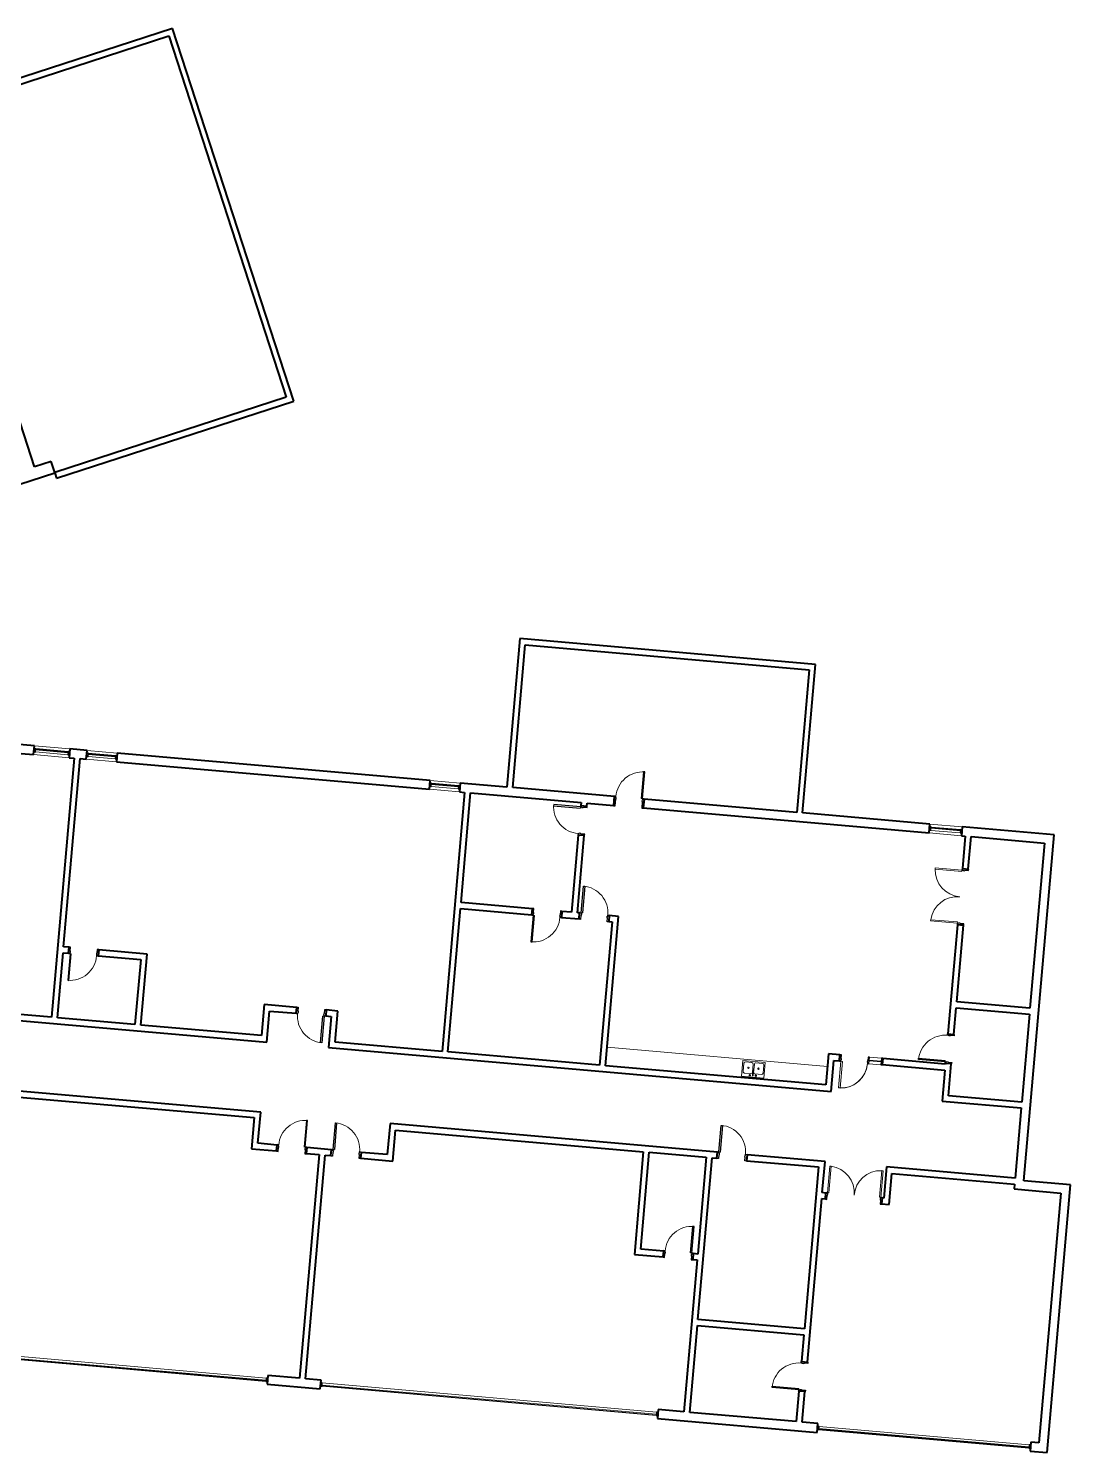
# Model space of a CAD drawing. Header units: inches. Extents: x -2539 to 788, y -163 to 1975.
# Drawn here: x -616 to 788, y -20 to 1899 of the extents above; entities that cross this region are included whole.
import ezdxf

# ---------------------------------------------------------------- set-up
doc = ezdxf.new("R2010")
doc.units = ezdxf.units.IN
doc.header["$MEASUREMENT"] = 0
for name, color, linetype, lineweight in [('A-DOOR', 31, 'Continuous', 15), ('A-DOOR-FRAM', 31, 'Continuous', 25), ('A-GLAZ-CURT', 52, 'Continuous', 9), ('A-GLAZ-CWMG', 51, 'Continuous', 9), ('A-WALL', 113, 'Continuous', 15), ('P-SANR-FIXT', 6, 'Continuous', 9), ('Q-CASE', 31, 'Continuous', 9)]:
    doc.layers.add(name, color=color, linetype=linetype, lineweight=lineweight)

# ---------------------------------------------------------------- blocks, each defined once
blk = doc.blocks.new('System Panel - zGlazed-5170838-LEVEL 1 Map Export')
at = {"layer": 'A-GLAZ-CURT', "lineweight": 15}
for p, q in [((22, 1.5), (-22, 1.5)), ((-22, 1.5), (-22, 0.5)), ((-22, 0.5), (22, 0.5)), ((22, 0.5), (22, 1.5))]:
    blk.add_line(p, q, dxfattribs=at)
blk = doc.blocks.new('Rectangular Mullion - 4 1_2_ x 2_ Rectangular_CE_-5142611-LEVEL 1 Map Export')
at = {"layer": 'A-GLAZ-CWMG'}
for p, q in [((-563.2, 920.3), (-607, 924.1)), ((-562.8, 924.7), (-606.6, 928.6))]:
    blk.add_line(p, q, dxfattribs=at)
blk = doc.blocks.new('Rectangular Mullion - 4 1_2_ x 2_ Rectangular_CE_-5170836-LEVEL 1 Map Export')
at = {"layer": 'A-GLAZ-CWMG', "lineweight": 25}
for p, q in [((-2, 2.25), (0, 2.25)), ((-2, -2.25), (-2, 2.25)), ((0, 2.25), (0, -2.25)), ((0, -2.25), (-2, -2.25))]:
    blk.add_line(p, q, dxfattribs=at)
blk = doc.blocks.new('Rectangular Mullion - 4 1_2_ x 2_ Rectangular_CE_-5170837-LEVEL 1 Map Export')
at = {"layer": 'A-GLAZ-CWMG', "lineweight": 25}
for p, q in [((0, 2.25), (-2, 2.25)), ((-2, 2.25), (-2, -2.25)), ((0, -2.25), (0, 2.25)), ((-2, -2.25), (0, -2.25))]:
    blk.add_line(p, q, dxfattribs=at)
blk = doc.blocks.new('System Panel - zGlazed-5170839-LEVEL 1 Map Export')
at = {"layer": 'A-GLAZ-CURT', "lineweight": 15}
for p, q in [((18.375, 1.5), (-18.375, 1.5)), ((-18.375, 1.5), (-18.375, 0.5)), ((-18.375, 0.5), (18.375, 0.5)), ((18.375, 0.5), (18.375, 1.5))]:
    blk.add_line(p, q, dxfattribs=at)
blk = doc.blocks.new('Rectangular Mullion - 4 1_2_ x 2_ Rectangular_CE_-5158961-LEVEL 1 Map Export')
at = {"layer": 'A-GLAZ-CWMG'}
for p, q in [((-499, 919.2), (-535.7, 922.4)), ((-499.4, 914.7), (-536, 917.9))]:
    blk.add_line(p, q, dxfattribs=at)
blk = doc.blocks.new('System Panel - zGlazed-5170840-LEVEL 1 Map Export')
at = {"layer": 'A-GLAZ-CURT', "lineweight": 15}
for p, q in [((19.875, 1.5), (-19.875, 1.5)), ((-19.875, 1.5), (-19.875, 0.5)), ((-19.875, 0.5), (19.875, 0.5)), ((19.875, 0.5), (19.875, 1.5))]:
    blk.add_line(p, q, dxfattribs=at)
blk = doc.blocks.new('Rectangular Mullion - 4 1_2_ x 2_ Rectangular_CE_-5158963-LEVEL 1 Map Export')
at = {"layer": 'A-GLAZ-CWMG'}
for p, q in [((639.2, 815.1), (599.6, 818.5)), ((639.6, 819.6), (600, 823))]:
    blk.add_line(p, q, dxfattribs=at)
blk = doc.blocks.new('Door-Double_CE_ - WD Door-2_ HM Frame-5189570-LEVEL 1 Map Export')
at = {"layer": 'A-DOOR'}
for p, q in [((-34.25, 40.5), (-36, 40.5)), ((-36, 40.5), (-36, 4.5)), ((-34.25, 4.5), (-34.25, 40.5)), ((36, 40.5), (34.25, 40.5)), ((34.25, 40.5), (34.25, 4.5)), ((36, 4.5), (36, 40.5)), ((-36, 4.5), (-34.25, 4.5)), ((34.25, 4.5), (36, 4.5))]:
    blk.add_line(p, q, dxfattribs=at)
at = {"layer": 'A-DOOR', "lineweight": 9}
for centre, start, end in [((-36, 4.5), 359.5, 87.20317), ((36, 4.5), 92.78611, 180.5)]:
    blk.add_arc(centre, 36, start, end, dxfattribs=at)
at = {"layer": 'A-DOOR-FRAM'}
for p, q in [((-36, 4.5), (-38, 4.5)), ((-38, 4.5), (-38, -4.5)), ((-36, 2.75), (-36, 4.5)), ((-35.5, 2.75), (-36, 2.75)), ((-36, -4.5), (-36, 0.75)), ((-36, 0.75), (-35.5, 0.75)), ((-35.5, 0.75), (-35.5, 2.75)), ((36, 2.75), (35.5, 2.75)), ((35.5, 2.75), (35.5, 0.75)), ((35.5, 0.75), (36, 0.75)), ((38, 4.5), (36, 4.5)), ((36, 4.5), (36, 2.75)), ((36, 0.75), (36, -4.5)), ((38, -4.5), (38, 4.5)), ((-38, -4.5), (-36, -4.5)), ((36, -4.5), (38, -4.5))]:
    blk.add_line(p, q, dxfattribs=at)
blk = doc.blocks.new('Door-Single_CE_ - HM Door-2_ HM Frame-5133232-LEVEL 1 Map Export')
at = {"layer": 'A-DOOR'}
for p, q in [((16.25, -40.5), (16.25, -4.5)), ((16.25, -4.5), (18, -4.5)), ((18, -4.5), (18, -40.5)), ((18, -40.5), (16.25, -40.5))]:
    blk.add_line(p, q, dxfattribs=at)
at = {"layer": 'A-DOOR', "lineweight": 25}
for p, q in [((16.25, -40.5), (16.25, -4.5)), ((18, -4.5), (16.25, -4.5)), ((18, -4.5), (18, -40.5)), ((18, -40.5), (16.25, -40.5))]:
    blk.add_line(p, q, dxfattribs=at)
at = {"layer": 'A-DOOR', "lineweight": 9}
blk.add_arc((18, -4.5), 36, 179.5, 270, dxfattribs=at)
blk.add_arc((18, -4.5), 36, 179.5, 270, dxfattribs=at)
blk.add_arc((18, -4.5), 36, 179.5, 270, dxfattribs=at)
blk.add_arc((18, -4.5), 36, 179.5, 270, dxfattribs=at)
at = {"layer": 'A-DOOR-FRAM'}
for p, q in [((-20, 4.5), (-18, 4.5)), ((-20, -4.5), (-20, 4.5)), ((-18, 4.5), (-18, -0.75)), ((18, 4.5), (20, 4.5)), ((18, -0.75), (18, 4.5)), ((20, 4.5), (20, -4.5)), ((-18, -4.5), (-20, -4.5)), ((-18, -0.75), (-17.5, -0.75)), ((-18, -2.75), (-18, -4.5)), ((-17.5, -2.75), (-18, -2.75)), ((-17.5, -0.75), (-17.5, -2.75)), ((17.5, -0.75), (18, -0.75)), ((17.5, -2.75), (17.5, -0.75)), ((18, -2.75), (17.5, -2.75)), ((18, -4.5), (18, -2.75)), ((20, -4.5), (18, -4.5))]:
    blk.add_line(p, q, dxfattribs=at)
blk = doc.blocks.new('Door-Double_CE_ - HM Door-2_ HM Frame-5132339-LEVEL 1 Map Export')
at = {"layer": 'A-DOOR'}
for p, q in [((-34.25, 40.5), (-36, 40.5)), ((-36, 40.5), (-36, 4.5)), ((-34.25, 4.5), (-34.25, 40.5)), ((36, 40.5), (34.25, 40.5)), ((34.25, 40.5), (34.25, 4.5)), ((36, 4.5), (36, 40.5)), ((-36, 4.5), (-34.25, 4.5)), ((34.25, 4.5), (36, 4.5))]:
    blk.add_line(p, q, dxfattribs=at)
at = {"layer": 'A-DOOR', "lineweight": 9}
for centre, start, end in [((-36, 4.5), 359.5, 87.20317), ((36, 4.5), 92.78611, 180.5)]:
    blk.add_arc(centre, 36, start, end, dxfattribs=at)
at = {"layer": 'A-DOOR-FRAM'}
for p, q in [((-36, 4.5), (-38, 4.5)), ((-38, 4.5), (-38, -4.5)), ((-36, 2.75), (-36, 4.5)), ((-35.5, 2.75), (-36, 2.75)), ((-36, -4.5), (-36, 0.75)), ((-36, 0.75), (-35.5, 0.75)), ((-35.5, 0.75), (-35.5, 2.75)), ((36, 2.75), (35.5, 2.75)), ((35.5, 2.75), (35.5, 0.75)), ((35.5, 0.75), (36, 0.75)), ((38, 4.5), (36, 4.5)), ((36, 4.5), (36, 2.75)), ((36, 0.75), (36, -4.5)), ((38, -4.5), (38, 4.5)), ((-38, -4.5), (-36, -4.5)), ((36, -4.5), (38, -4.5))]:
    blk.add_line(p, q, dxfattribs=at)
blk = doc.blocks.new('Door-Single_CE_ - HM Door-2_ HM Frame-5133576-LEVEL 1 Map Export')
at = {"layer": 'A-DOOR'}
for p, q in [((18, 40.5), (16.25, 40.5)), ((16.25, 40.5), (16.25, 4.5)), ((18, 4.5), (18, 40.5)), ((16.25, 4.5), (18, 4.5))]:
    blk.add_line(p, q, dxfattribs=at)
at = {"layer": 'A-DOOR', "lineweight": 25}
for p, q in [((18, 40.5), (16.25, 40.5)), ((16.25, 40.5), (16.25, 4.5)), ((18, 4.5), (18, 40.5)), ((18, 4.5), (16.25, 4.5))]:
    blk.add_line(p, q, dxfattribs=at)
at = {"layer": 'A-DOOR', "lineweight": 9}
blk.add_arc((18, 4.5), 36, 90, 180.5, dxfattribs=at)
blk.add_arc((18, 4.5), 36, 90, 180.5, dxfattribs=at)
blk.add_arc((18, 4.5), 36, 90, 180.5, dxfattribs=at)
blk.add_arc((18, 4.5), 36, 90, 180.5, dxfattribs=at)
at = {"layer": 'A-DOOR-FRAM'}
for p, q in [((-18, 4.5), (-20, 4.5)), ((-20, 4.5), (-20, -4.5)), ((-18, 2.75), (-18, 4.5)), ((-17.5, 2.75), (-18, 2.75)), ((-18, -4.5), (-18, 0.75)), ((-18, 0.75), (-17.5, 0.75)), ((-17.5, 0.75), (-17.5, 2.75)), ((18, 2.75), (17.5, 2.75)), ((17.5, 2.75), (17.5, 0.75)), ((17.5, 0.75), (18, 0.75)), ((20, 4.5), (18, 4.5)), ((18, 4.5), (18, 2.75)), ((18, 0.75), (18, -4.5)), ((20, -4.5), (20, 4.5)), ((-20, -4.5), (-18, -4.5)), ((18, -4.5), (20, -4.5))]:
    blk.add_line(p, q, dxfattribs=at)
blk = doc.blocks.new('Door-Single_CE_ - WD Door-2_ HM Frame-5189553-LEVEL 1 Map Export')
at = {"layer": 'A-DOOR'}
for p, q in [((16, -40.5), (16, -4.5)), ((16, -4.5), (18, -4.5)), ((18, -4.5), (18, -40.5)), ((18, -40.5), (16, -40.5))]:
    blk.add_line(p, q, dxfattribs=at)
at = {"layer": 'A-DOOR', "lineweight": 25}
for p, q in [((16, -40.5), (16, -4.5)), ((18, -4.5), (16, -4.5)), ((18, -4.5), (18, -40.5)), ((18, -40.5), (16, -40.5))]:
    blk.add_line(p, q, dxfattribs=at)
at = {"layer": 'A-DOOR', "lineweight": 9}
blk.add_arc((18, -4.5), 36, 179.5, 270, dxfattribs=at)
blk.add_arc((18, -4.5), 36, 179.5, 270, dxfattribs=at)
blk.add_arc((18, -4.5), 36, 179.5, 270, dxfattribs=at)
blk.add_arc((18, -4.5), 36, 179.5, 270, dxfattribs=at)
at = {"layer": 'A-DOOR-FRAM'}
for p, q in [((-20, 4.5), (-18, 4.5)), ((-20, -4.5), (-20, 4.5)), ((-18, 4.5), (-18, -0.5)), ((18, 4.5), (20, 4.5)), ((18, -0.5), (18, 4.5)), ((20, 4.5), (20, -4.5)), ((-18, -4.5), (-20, -4.5)), ((-18, -0.5), (-17.5, -0.5)), ((-18, -2.5), (-18, -4.5)), ((-17.5, -2.5), (-18, -2.5)), ((-17.5, -0.5), (-17.5, -2.5)), ((17.5, -0.5), (18, -0.5)), ((17.5, -2.5), (17.5, -0.5)), ((18, -2.5), (17.5, -2.5)), ((18, -4.5), (18, -2.5)), ((20, -4.5), (18, -4.5))]:
    blk.add_line(p, q, dxfattribs=at)
blk = doc.blocks.new('Door-Single-Sidelite_CE_ - WD Door-2_ HM Frame-Sidelite-5190575-LEVEL 1 Map Export')
at = {"layer": 'A-DOOR'}
for p, q in [((18, 40.5), (16, 40.5)), ((16, 40.5), (16, 4.5)), ((18, 4.5), (18, 40.5)), ((16, 4.5), (18, 4.5))]:
    blk.add_line(p, q, dxfattribs=at)
at = {"layer": 'A-DOOR', "lineweight": 25}
for p, q in [((-20, 0.125), (-36, 0.125)), ((-36, 0.125), (-36, -0.125)), ((-20, -0.125), (-20, 0.125)), ((-36, -0.125), (-20, -0.125))]:
    blk.add_line(p, q, dxfattribs=at)
at = {"layer": 'A-DOOR', "lineweight": 9}
for start, end in [(93.196373, 180.5), (90, 179.5)]:
    blk.add_arc((18, 4.5), 36, start, end, dxfattribs=at)
at = {"layer": 'A-DOOR-FRAM'}
for p, q in [((-36, 4.5), (-38, 4.5)), ((-38, 4.5), (-38, -4.5)), ((-36, -4.5), (-36, 4.5)), ((-18, 4.5), (-20, 4.5)), ((-20, 4.5), (-20, -4.5)), ((-18, 2.5), (-18, 4.5)), ((-17.5, 2.5), (-18, 2.5)), ((-18, -4.5), (-18, 0.5)), ((-18, 0.5), (-17.5, 0.5)), ((-17.5, 0.5), (-17.5, 2.5)), ((18, 2.5), (17.5, 2.5)), ((17.5, 2.5), (17.5, 0.5)), ((17.5, 0.5), (18, 0.5)), ((20, 4.5), (18, 4.5)), ((18, 4.5), (18, 2.5)), ((18, 0.5), (18, -4.5)), ((20, -4.5), (20, 4.5)), ((-38, -4.5), (-36, -4.5)), ((-20, -4.5), (-18, -4.5)), ((18, -4.5), (20, -4.5))]:
    blk.add_line(p, q, dxfattribs=at)
at = {"layer": 'A-DOOR-FRAM', "lineweight": 9}
for p, q in [((-36, 4.5), (-20, 4.5)), ((-20, -4.5), (-36, -4.5))]:
    blk.add_line(p, q, dxfattribs=at)
blk = doc.blocks.new('System Panel - zGlazed-5170841-LEVEL 1 Map Export')
at = {"layer": 'A-GLAZ-CURT', "lineweight": 15}
for p, q in [((214, -0.5), (-214, -0.5)), ((-214, -0.5), (-214, -1.5)), ((-214, -1.5), (214, -1.5)), ((214, -1.5), (214, -0.5))]:
    blk.add_line(p, q, dxfattribs=at)
blk = doc.blocks.new('Rectangular Mullion - 4 1_2_ x 2_ Rectangular_CE_-5136554-LEVEL 1 Map Export')
at = {"layer": 'A-GLAZ-CWMG'}
for p, q in [((-296.1, 80.3), (-722.5, 117.6)), ((-296.5, 75.8), (-722.9, 113.1))]:
    blk.add_line(p, q, dxfattribs=at)
blk = doc.blocks.new('Rectangular Mullion - 4 1_2_ x 2_ Rectangular_CE_-5170842-LEVEL 1 Map Export')
at = {"layer": 'A-GLAZ-CWMG', "lineweight": 25}
for p, q in [((-2, 2.25), (0, 2.25)), ((-2, -2.25), (-2, 2.25)), ((0, 2.25), (0, -2.25)), ((0, -2.25), (-2, -2.25))]:
    blk.add_line(p, q, dxfattribs=at)
blk = doc.blocks.new('System Panel - zGlazed-5170844-LEVEL 1 Map Export')
at = {"layer": 'A-GLAZ-CURT', "lineweight": 15}
for p, q in [((226, -0.5), (-226, -0.5)), ((-226, -0.5), (-226, -1.5)), ((-226, -1.5), (226, -1.5)), ((226, -1.5), (226, -0.5))]:
    blk.add_line(p, q, dxfattribs=at)
blk = doc.blocks.new('Rectangular Mullion - 4 1_2_ x 2_ Rectangular_CE_-5136415-LEVEL 1 Map Export')
at = {"layer": 'A-GLAZ-CWMG'}
for p, q in [((229.5, 29.8), (-220.8, 69.2)), ((229.9, 34.3), (-220.4, 73.7))]:
    blk.add_line(p, q, dxfattribs=at)
blk = doc.blocks.new('Rectangular Mullion - 4 1_2_ x 2_ Rectangular_CE_-5170843-LEVEL 1 Map Export')
at = {"layer": 'A-GLAZ-CWMG', "lineweight": 25}
for p, q in [((0, 2.25), (-2, 2.25)), ((-2, 2.25), (-2, -2.25)), ((0, -2.25), (0, 2.25)), ((-2, -2.25), (0, -2.25))]:
    blk.add_line(p, q, dxfattribs=at)
blk = doc.blocks.new('System Panel - zGlazed-5170845-LEVEL 1 Map Export')
at = {"layer": 'A-GLAZ-CURT', "lineweight": 15}
for p, q in [((142, -0.5), (-142, -0.5)), ((-142, -0.5), (-142, -1.5)), ((-142, -1.5), (142, -1.5)), ((142, -1.5), (142, -0.5))]:
    blk.add_line(p, q, dxfattribs=at)
blk = doc.blocks.new('Rectangular Mullion - 4 1_2_ x 2_ Rectangular_CE_-5136506-LEVEL 1 Map Export')
at = {"layer": 'A-GLAZ-CWMG'}
for p, q in [((731.5, -14.1), (448.6, 10.6)), ((731.9, -9.6), (449, 15.1))]:
    blk.add_line(p, q, dxfattribs=at)
blk = doc.blocks.new('Door-Single_CE_ - WD Door-2_ HM Frame-5189515-LEVEL 1 Map Export')
at = {"layer": 'A-DOOR'}
for p, q in [((18, 40.5), (16, 40.5)), ((16, 40.5), (16, 4.5)), ((18, 4.5), (18, 40.5)), ((16, 4.5), (18, 4.5))]:
    blk.add_line(p, q, dxfattribs=at)
at = {"layer": 'A-DOOR', "lineweight": 25}
for p, q in [((18, 40.5), (16, 40.5)), ((16, 40.5), (16, 4.5)), ((18, 4.5), (18, 40.5)), ((18, 4.5), (16, 4.5))]:
    blk.add_line(p, q, dxfattribs=at)
at = {"layer": 'A-DOOR', "lineweight": 9}
blk.add_arc((18, 4.5), 36, 90, 180.5, dxfattribs=at)
blk.add_arc((18, 4.5), 36, 90, 180.5, dxfattribs=at)
blk.add_arc((18, 4.5), 36, 90, 180.5, dxfattribs=at)
blk.add_arc((18, 4.5), 36, 90, 180.5, dxfattribs=at)
at = {"layer": 'A-DOOR-FRAM'}
for p, q in [((-18, 4.5), (-20, 4.5)), ((-20, 4.5), (-20, -4.5)), ((-18, 2.5), (-18, 4.5)), ((-17.5, 2.5), (-18, 2.5)), ((-18, -4.5), (-18, 0.5)), ((-18, 0.5), (-17.5, 0.5)), ((-17.5, 0.5), (-17.5, 2.5)), ((18, 2.5), (17.5, 2.5)), ((17.5, 2.5), (17.5, 0.5)), ((17.5, 0.5), (18, 0.5)), ((20, 4.5), (18, 4.5)), ((18, 4.5), (18, 2.5)), ((18, 0.5), (18, -4.5)), ((20, -4.5), (20, 4.5)), ((-20, -4.5), (-18, -4.5)), ((18, -4.5), (20, -4.5))]:
    blk.add_line(p, q, dxfattribs=at)
blk = doc.blocks.new('Casework_Counter_Bkrm_CE_ - 30_ Double-5190780-LEVEL 1 Map Export')
at = {"layer": 'Q-CASE'}
for p, q in [((-95.3, -0.7), (202.7, -0.7)), ((-95.3, -25), (202.7, -25)), ((-95.3, -25), (202.7, -25))]:
    blk.add_line(p, q, dxfattribs=at)
blk = doc.blocks.new('Sink_Kitchen_Double_CE_ - 30_ x 21_-1897915-LEVEL 1 Map Export')
at = {"layer": 'P-SANR-FIXT', "color": 8}
for p, q in [((-14.4, 10.6), (-14.4, -10.4)), ((15.6, 10.6), (-14.4, 10.6)), ((15.6, 10.6), (-14.4, 10.6)), ((-14.4, 10.6), (-14.4, -10.4)), ((-12.9, 4.1), (-12.9, -6.9)), ((-12.9, -6.9), (-12.9, 4.1)), ((-2.1, 6.1), (-10.9, 6.1)), ((-10.9, 6.1), (-2.1, 6.1)), ((-0.1, 4.1), (-0.1, -6.9)), ((-0.1, 4.1), (-0.1, -6.9)), ((0.1, 8.3), (0.1, 0.6)), ((1.1, 8.3), (1.1, 0.6)), ((1.4, 4.1), (1.4, -6.9)), ((1.4, -6.9), (1.4, 4.1)), ((12.1, 6.1), (3.4, 6.1)), ((3.4, 6.1), (12.1, 6.1)), ((14.1, -6.9), (14.1, 4.1)), ((14.1, 4.1), (14.1, -6.9)), ((15.6, -10.4), (15.6, 10.6)), ((15.6, -10.4), (15.6, 10.6)), ((-14.4, -10.4), (15.6, -10.4)), ((-14.4, -10.4), (15.6, -10.4)), ((-10.9, -8.9), (-2.1, -8.9)), ((-2.1, -8.9), (-10.9, -8.9)), ((3.4, -8.9), (12.1, -8.9)), ((12.1, -8.9), (3.4, -8.9))]:
    blk.add_line(p, q, dxfattribs=at)
for centre, radius, start, end in [((-10.9, 4.1), 2, 90, 180), ((-10.9, 4.1), 2, 90, 180), ((-3.4, 8.2), 1, 360, 180), ((-3.4, 8.2), 1, 180, 0), ((-2.1, 4.1), 2, 360, 90), ((-2.1, 4.1), 2, 0, 90), ((0.6, 8.3), 0.5, 360, 180), ((0.6, 0.6), 0.5, 180, 0), ((3.4, 4.1), 2, 90, 180), ((3.4, 4.1), 2, 90, 180), ((4.6, 8.4), 1, 360, 180), ((4.6, 8.4), 1, 180, 0), ((12.1, 4.1), 2, 360, 90), ((12.1, 4.1), 2, 0, 90), ((-10.9, -6.9), 2, 180, 270), ((-10.9, -6.9), 2, 180, 270), ((-6.1, -1.4), 1, 0, 180), ((-6.1, -1.4), 1, 0, 180), ((-6.1, -1.4), 1, 180, 360), ((-6.1, -1.4), 1, 180, 0), ((-2.1, -6.9), 2, 270, 0), ((-2.1, -6.9), 2, 270, 0), ((3.4, -6.9), 2, 180, 270), ((3.4, -6.9), 2, 180, 270), ((7.4, -1.4), 1, 0, 180), ((7.4, -1.4), 1, 0, 180), ((7.4, -1.4), 1, 180, 360), ((7.4, -1.4), 1, 180, 0), ((12.1, -6.9), 2, 270, 0), ((12.1, -6.9), 2, 270, 0)]:
    blk.add_arc(centre, radius, start, end, dxfattribs=at)
blk = doc.blocks.new('Door-Single_CE_ - HM Door-2_ HM Frame-5190910-LEVEL 1 Map Export')
at = {"layer": 'A-DOOR'}
for p, q in [((18, 42.5), (16.25, 42.5)), ((16.25, 42.5), (16.25, 6.5)), ((18, 6.5), (18, 42.5)), ((16.25, 6.5), (18, 6.5))]:
    blk.add_line(p, q, dxfattribs=at)
at = {"layer": 'A-DOOR', "lineweight": 25}
for p, q in [((18, 42.5), (16.25, 42.5)), ((16.25, 42.5), (16.25, 6.5)), ((18, 6.5), (18, 42.5)), ((18, 6.5), (16.25, 6.5))]:
    blk.add_line(p, q, dxfattribs=at)
at = {"layer": 'A-DOOR', "lineweight": 9}
blk.add_arc((18, 6.5), 36, 90, 180.5, dxfattribs=at)
blk.add_arc((18, 6.5), 36, 90, 180.5, dxfattribs=at)
blk.add_arc((18, 6.5), 36, 90, 180.5, dxfattribs=at)
blk.add_arc((18, 6.5), 36, 90, 180.5, dxfattribs=at)
at = {"layer": 'A-DOOR-FRAM'}
for p, q in [((-18, 6.5), (-20, 6.5)), ((-20, 6.5), (-20, -6.5)), ((-18, 4.75), (-18, 6.5)), ((-17.5, 4.75), (-18, 4.75)), ((-18, -6.5), (-18, 2.75)), ((-18, 2.75), (-17.5, 2.75)), ((-17.5, 2.75), (-17.5, 4.75)), ((18, 4.75), (17.5, 4.75)), ((17.5, 4.75), (17.5, 2.75)), ((17.5, 2.75), (18, 2.75)), ((20, 6.5), (18, 6.5)), ((18, 6.5), (18, 4.75)), ((18, 2.75), (18, -6.5)), ((20, -6.5), (20, 6.5)), ((-20, -6.5), (-18, -6.5)), ((18, -6.5), (20, -6.5))]:
    blk.add_line(p, q, dxfattribs=at)

msp = doc.modelspace()

# ---------------------------------------------------------------- linework, layer by layer
at = {"layer": 'A-WALL', "color": 7, "lineweight": 40}
for p, q in [((-422.1, 1899.2), (-840.5, 1763.2)), ((-753.8, 1783), (-427.2, 1889.1)), ((-427.2, 1889.1), (-269, 1402.2)), ((-258.9, 1397.1), (-422.1, 1899.2)), ((-608, 1308.5), (-665, 1483.8)), ((-269, 1402.2), (-580.9, 1300.8)), ((-578.4, 1293.2), (-258.9, 1397.1)), ((-585.7, 1315.7), (-608, 1308.5)), ((-580.9, 1300.8), (-585.7, 1315.7)), ((-1272.8, 1075.6), (-580.8, 1300.5)), ((-580.8, 1300.5), (-578.4, 1293.2)), ((45.8, 1077), (28.3, 876.8)), ((444.3, 1042.2), (45.8, 1077)), ((36.2, 876.1), (53.1, 1068.4)), ((53.1, 1068.4), (435.6, 1034.9)), ((426.7, 841.9), (444.3, 1042.2)), ((435.6, 1034.9), (418.8, 842.6)), ((-608.3, 932.5), (-767.7, 946.4)), ((-768.7, 934.5), (-609.3, 920.5)), ((-609.3, 920.5), (-608.3, 932.5)), ((-560.5, 928.3), (-561.5, 916.4)), ((-537.3, 926.3), (-560.5, 928.3)), ((-538.4, 914.3), (-537.3, 926.3)), ((-496.7, 922.7), (-497.8, 910.8)), ((-75.1, 885.8), (-496.7, 922.7)), ((-554.8, 915.8), (-585.4, 566.6)), ((-569, 661.5), (-546.8, 915.1)), ((-561.5, 916.4), (-554.8, 915.8)), ((-546.8, 915.1), (-538.4, 914.3)), ((-497.8, 910.8), (-76.1, 873.9)), ((-76.1, 873.9), (-75.1, 885.8)), ((-28.6, 869.7), (-59.1, 520.6)), ((-34.5, 882.3), (-35.5, 870.3)), ((-35.5, 870.3), (-28.6, 869.7)), ((28.3, 876.8), (-34.5, 882.3)), ((-33.5, 721.1), (-20.6, 869)), ((-20.6, 869), (128.3, 856)), ((173.2, 864.1), (36.2, 876.1)), ((172.2, 852.2), (173.2, 864.1)), ((128.3, 856), (128, 852)), ((128, 852), (136, 851.3)), ((136, 851.3), (136.3, 855.3)), ((136.3, 855.3), (172.2, 852.2)), ((213.1, 860.6), (212, 848.7)), ((212, 848.7), (597.3, 815)), ((418.8, 842.6), (213.1, 860.6)), ((598.3, 826.9), (426.7, 841.9)), ((597.3, 815), (598.3, 826.9)), ((124.5, 812.2), (115.4, 708.1)), ((123.4, 707.4), (132.5, 811.5)), ((132.5, 811.5), (124.5, 812.2)), ((641.9, 823.1), (640.9, 811.2)), ((640.9, 811.2), (645.9, 810.7)), ((765.5, 812.3), (641.9, 823.1)), ((645.9, 810.7), (642, 766.9)), ((650, 766.2), (653.8, 810)), ((653.8, 810), (752.5, 801.4)), ((724.7, 346.1), (765.5, 812.3)), ((752.5, 801.4), (733, 578.7)), ((642, 766.9), (650, 766.2)), ((-51.1, 519.9), (-34.2, 713.1)), ((-34.2, 713.1), (61.9, 704.7)), ((62.6, 712.7), (-33.5, 721.1)), ((61.9, 704.7), (62.6, 712.7)), ((102.4, 709.2), (101.7, 701.2)), ((101.7, 701.2), (125.7, 699.1)), ((115.4, 708.1), (102.4, 709.2)), ((126.3, 707.1), (123.4, 707.4)), ((125.7, 699.1), (126.3, 707.1)), ((170, 695.3), (153.1, 502)), ((161, 501.3), (178.7, 702.5)), ((166.2, 703.6), (165.5, 695.7)), ((165.5, 695.7), (170, 695.3)), ((178.7, 702.5), (166.2, 703.6)), ((635.4, 691.2), (622.5, 544.2)), ((643.4, 690.5), (635.4, 691.2)), ((634.3, 587.4), (643.4, 690.5)), ((-577.4, 565.9), (-569.7, 653.6)), ((-569.7, 653.6), (-562.2, 652.9)), ((-561.5, 660.9), (-569, 661.5)), ((-562.2, 652.9), (-561.5, 660.9)), ((-521.7, 657.4), (-522.4, 649.4)), ((-456.4, 651.7), (-521.7, 657.4)), ((-522.4, 649.4), (-465.1, 644.4)), ((-465.1, 644.4), (-472.8, 556.8)), ((-464.8, 556.1), (-456.4, 651.7)), ((-298.8, 583.7), (-302.4, 541.9)), ((-254.9, 579.9), (-298.8, 583.7)), ((-255.6, 571.9), (-254.9, 579.9)), ((-215.1, 576.4), (-215.8, 568.4)), ((-199.7, 575), (-215.1, 576.4)), ((630.5, 543.5), (633.7, 579.4)), ((633.7, 579.4), (732.3, 570.8)), ((733, 578.7), (634.3, 587.4)), ((-662.8, 565.3), (-295.2, 533.2)), ((-585.4, 566.6), (-654.1, 572.6)), ((-472.8, 556.8), (-577.4, 565.9)), ((-295.2, 533.2), (-291.5, 575)), ((-291.5, 575), (-255.6, 571.9)), ((-215.8, 568.4), (-208.3, 567.7)), ((-208.3, 567.7), (-212, 525.9)), ((-203.3, 533.2), (-199.7, 575)), ((732.3, 570.8), (721.9, 452.2)), ((-302.4, 541.9), (-464.8, 556.1)), ((622.5, 544.2), (630.5, 543.5)), ((-212, 525.9), (465.2, 466.7)), ((-59.1, 520.6), (-203.3, 533.2)), ((153.1, 502), (-51.1, 519.9)), ((457.9, 475.3), (161, 501.3)), ((461.6, 517.2), (457.9, 475.3)), ((477, 515.8), (461.6, 517.2)), ((465.2, 466.7), (468.8, 508.5)), ((468.8, 508.5), (476.3, 507.8)), ((476.3, 507.8), (477, 515.8)), ((534.8, 510.8), (534.1, 502.8)), ((534.1, 502.8), (618.3, 495.4)), ((619, 503.4), (534.8, 510.8)), ((619.1, 504.4), (619, 503.4)), ((627, 503.7), (619.1, 504.4)), ((623.3, 460.9), (627, 503.7)), ((618.3, 495.4), (614.6, 453.6)), ((-303.4, 438.5), (-671, 470.7)), ((-663.8, 462), (-312.1, 431.3)), ((721.9, 452.2), (623.3, 460.9)), ((614.6, 453.6), (721.2, 444.3)), ((721.2, 444.3), (712.9, 349.6)), ((-312.1, 431.3), (-315.8, 389.4)), ((-307.1, 396.7), (-303.4, 438.5)), ((-129.1, 423.3), (-132.8, 381.5)), ((312, 384.7), (-129.1, 423.3)), ((-125.5, 372.8), (-121.8, 414.6)), ((-121.8, 414.6), (212.1, 385.4)), ((-315.8, 389.4), (-281.9, 386.5)), ((-281.2, 394.4), (-307.1, 396.7)), ((-281.9, 386.5), (-281.2, 394.4)), ((-241.4, 391), (-242.1, 383)), ((-208, 388), (-241.4, 391)), ((-208.7, 380.1), (-208, 388)), ((-168.1, 384.5), (-168.8, 376.6)), ((-132.8, 381.5), (-168.1, 384.5)), ((212.1, 385.4), (200, 246.9)), ((208.7, 254.2), (220.1, 384.7)), ((220.1, 384.7), (296.8, 378)), ((311.3, 376.7), (312, 384.7)), ((-224.6, 381.5), (-251, 80.1)), ((-243, 79.4), (-216.6, 380.8)), ((-242.1, 383), (-224.6, 381.5)), ((-216.6, 380.8), (-208.7, 380.1)), ((-168.8, 376.6), (-125.5, 372.8)), ((296.8, 378), (285.4, 247.5)), ((285.7, 159.1), (304.8, 377.3)), ((304.8, 377.3), (311.3, 376.7)), ((351.8, 381.2), (351.1, 373.2)), ((351.1, 373.2), (448.2, 364.8)), ((456.9, 372), (351.8, 381.2)), ((448.2, 364.8), (429.1, 146.6)), ((453.2, 330.2), (456.9, 372)), ((539.8, 364.8), (536.2, 322.9)), ((712.9, 349.6), (539.8, 364.8)), ((543.4, 314.3), (547.1, 356.1)), ((547.1, 356.1), (712.2, 341.7)), ((787.7, 340.6), (724.7, 346.1)), ((458.2, 329.7), (453.2, 330.2)), ((457.5, 321.8), (458.2, 329.7)), ((712.2, 341.7), (711.7, 335.2)), ((711.7, 335.2), (774.7, 329.7)), ((774.7, 329.7), (745.2, -7)), ((756.1, -20), (787.7, 340.6)), ((433.3, 101.8), (452.5, 322.2)), ((452.5, 322.2), (457.5, 321.8)), ((533.9, 323.1), (533.2, 315.2)), ((533.2, 315.2), (543.4, 314.3)), ((536.2, 322.9), (533.9, 323.1)), ((239.6, 251.5), (208.7, 254.2)), ((238.9, 243.5), (239.6, 251.5)), ((200, 246.9), (238.9, 243.5)), ((284.7, 239.5), (266.8, 34.8)), ((279.4, 248), (278.7, 240.1)), ((278.7, 240.1), (284.7, 239.5)), ((285.4, 247.5), (279.4, 248)), ((429.1, 146.6), (285.7, 159.1)), ((274.8, 34.1), (285, 151.2)), ((285, 151.2), (428.5, 138.6)), ((428.5, 138.6), (425.3, 102.5)), ((425.3, 102.5), (433.3, 101.8)), ((-293.8, 83.9), (-294.9, 71.9)), ((-251, 80.1), (-293.8, 83.9)), ((-222.1, 77.6), (-243, 79.4)), ((-223.1, 65.6), (-222.1, 77.6)), ((-294.9, 71.9), (-223.1, 65.6)), ((421.8, 62.7), (418.2, 21.6)), ((429.8, 62), (421.8, 62.7)), ((426.2, 20.9), (429.8, 62)), ((232.2, 37.8), (231.1, 25.9)), ((231.1, 25.9), (446.3, 7.1)), ((266.8, 34.8), (232.2, 37.8)), ((418.2, 21.6), (274.8, 34.1)), ((447.3, 19), (426.2, 20.9)), ((446.3, 7.1), (447.3, 19)), ((734.3, -6.1), (733.2, -18)), ((733.2, -18), (756.1, -20)), ((745.2, -7), (734.3, -6.1))]:
    msp.add_line(p, q, dxfattribs=at)
at = {"layer": 'A-WALL'}
for p, q in [((-608.3, 932.5), (-560.5, 928.3)), ((-537.3, 926.3), (-496.7, 922.7)), ((-561.5, 916.4), (-609.3, 920.5)), ((-497.8, 910.8), (-538.4, 914.3)), ((-75.1, 885.8), (-34.5, 882.3)), ((-35.5, 870.3), (-76.1, 873.9)), ((598.3, 826.9), (641.9, 823.1)), ((640.9, 811.2), (597.3, 815))]:
    msp.add_line(p, q, dxfattribs=at)

# ---------------------------------------------------------------- block references
at = {"layer": 'A-DOOR', "lineweight": 9}
for name, p, rotation in [('Door-Single_CE_ - HM Door-2_ HM Frame-5190910-LEVEL 1 Map Export', (192.6, 856.4), 355), ('Door-Single_CE_ - HM Door-2_ HM Frame-5133576-LEVEL 1 Map Export', (130.2, 831.7), 85.00000000000011), ('Door-Single_CE_ - HM Door-2_ HM Frame-5133232-LEVEL 1 Map Export', (145.9, 701.4), 175), ('Door-Single_CE_ - HM Door-2_ HM Frame-5133576-LEVEL 1 Map Export', (82.2, 707), 175), ('Door-Single_CE_ - HM Door-2_ HM Frame-5133576-LEVEL 1 Map Export', (-542, 655.2), 175), ('Door-Single_CE_ - HM Door-2_ HM Frame-5133232-LEVEL 1 Map Export', (-235.4, 574.1), 355.0000000000002), ('Door-Single_CE_ - WD Door-2_ HM Frame-5189553-LEVEL 1 Map Export', (624.8, 524), 265.0000000000001), ('Door-Single-Sidelite_CE_ - WD Door-2_ HM Frame-Sidelite-5190575-LEVEL 1 Map Export', (496.6, 510.1), 175.0000000000002), ('Door-Single_CE_ - HM Door-2_ HM Frame-5133576-LEVEL 1 Map Export', (-261.6, 388.7), 355), ('Door-Single_CE_ - HM Door-2_ HM Frame-5133232-LEVEL 1 Map Export', (-188.4, 382.3), 175), ('Door-Single_CE_ - HM Door-2_ HM Frame-5133232-LEVEL 1 Map Export', (331.5, 379), 175), ('Door-Single_CE_ - WD Door-2_ HM Frame-5189515-LEVEL 1 Map Export', (259.1, 245.8), 355), ('Door-Single_CE_ - HM Door-2_ HM Frame-5133232-LEVEL 1 Map Export', (427.5, 82.2), 265.0000000000001)]:
    msp.add_blockref(name, p, dxfattribs=dict(at, rotation=rotation))
at = {"layer": 'A-DOOR'}
for name, p, rotation in [('Door-Double_CE_ - WD Door-2_ HM Frame-5189570-LEVEL 1 Map Export', (642.7, 728.7), 85.0000000000001), ('Door-Double_CE_ - HM Door-2_ HM Frame-5132339-LEVEL 1 Map Export', (495.7, 322.5), 355)]:
    msp.add_blockref(name, p, dxfattribs=dict(at, rotation=rotation))
at = {"layer": 'A-GLAZ-CURT'}
for name, p, rotation in [('System Panel - zGlazed-5170838-LEVEL 1 Map Export', (-584.9, 924.4), 355.0000000000002), ('System Panel - zGlazed-5170839-LEVEL 1 Map Export', (-517.5, 918.5), 354.9999999999997), ('System Panel - zGlazed-5170839-LEVEL 1 Map Export', (-55.3, 878.1), 354.9999999999997), ('System Panel - zGlazed-5170840-LEVEL 1 Map Export', (619.6, 819), 355), ('System Panel - zGlazed-5170841-LEVEL 1 Map Export', (-509.5, 96.7), 355), ('System Panel - zGlazed-5170844-LEVEL 1 Map Export', (4.5, 51.7), 355), ('System Panel - zGlazed-5170845-LEVEL 1 Map Export', (590.3, 0.5), 355)]:
    msp.add_blockref(name, p, dxfattribs=dict(at, rotation=rotation))
at = {"layer": 'A-GLAZ-CWMG'}
for name, p, rotation in [('Rectangular Mullion - 4 1_2_ x 2_ Rectangular_CE_-5170837-LEVEL 1 Map Export', (-608.8, 926.5), 175.0000000000002), ('Rectangular Mullion - 4 1_2_ x 2_ Rectangular_CE_-5170837-LEVEL 1 Map Export', (-537.8, 920.3), 174.9999999999997), ('Rectangular Mullion - 4 1_2_ x 2_ Rectangular_CE_-5170837-LEVEL 1 Map Export', (-75.6, 879.9), 174.9999999999997), ('Rectangular Mullion - 4 1_2_ x 2_ Rectangular_CE_-5170837-LEVEL 1 Map Export', (597.8, 821), 175), ('Rectangular Mullion - 4 1_2_ x 2_ Rectangular_CE_-5170843-LEVEL 1 Map Export', (-222.6, 71.6), 175), ('Rectangular Mullion - 4 1_2_ x 2_ Rectangular_CE_-5170843-LEVEL 1 Map Export', (446.8, 13), 175)]:
    msp.add_blockref(name, p, dxfattribs=dict(at, rotation=rotation))
for name, p in [('Rectangular Mullion - 4 1_2_ x 2_ Rectangular_CE_-5142611-LEVEL 1 Map Export', (0, 0)), ('Rectangular Mullion - 4 1_2_ x 2_ Rectangular_CE_-5158961-LEVEL 1 Map Export', (0, 0)), ('Rectangular Mullion - 4 1_2_ x 2_ Rectangular_CE_-5158961-LEVEL 1 Map Export', (462.2, -40.4)), ('Rectangular Mullion - 4 1_2_ x 2_ Rectangular_CE_-5158963-LEVEL 1 Map Export', (0, 0)), ('Rectangular Mullion - 4 1_2_ x 2_ Rectangular_CE_-5136554-LEVEL 1 Map Export', (0, 0)), ('Rectangular Mullion - 4 1_2_ x 2_ Rectangular_CE_-5136415-LEVEL 1 Map Export', (0, 0)), ('Rectangular Mullion - 4 1_2_ x 2_ Rectangular_CE_-5136506-LEVEL 1 Map Export', (0, 0))]:
    msp.add_blockref(name, p, dxfattribs=at)
at = {"layer": 'A-GLAZ-CWMG', "extrusion": (0, 0, -1)}
for name, p, rotation in [('Rectangular Mullion - 4 1_2_ x 2_ Rectangular_CE_-5170836-LEVEL 1 Map Export', (561, 922.3), 184.9999999999998), ('Rectangular Mullion - 4 1_2_ x 2_ Rectangular_CE_-5170836-LEVEL 1 Map Export', (497.3, 916.8), 185.0000000000003), ('Rectangular Mullion - 4 1_2_ x 2_ Rectangular_CE_-5170836-LEVEL 1 Map Export', (35, 876.3), 185.0000000000003), ('Rectangular Mullion - 4 1_2_ x 2_ Rectangular_CE_-5170836-LEVEL 1 Map Export', (-641.4, 817.1), 185), ('Rectangular Mullion - 4 1_2_ x 2_ Rectangular_CE_-5170842-LEVEL 1 Map Export', (294.3, 77.9), 185), ('Rectangular Mullion - 4 1_2_ x 2_ Rectangular_CE_-5170842-LEVEL 1 Map Export', (-231.6, 31.9), 185), ('Rectangular Mullion - 4 1_2_ x 2_ Rectangular_CE_-5170842-LEVEL 1 Map Export', (-733.7, -12.1), 185)]:
    msp.add_blockref(name, p, dxfattribs=dict(at, rotation=rotation))
at = {"layer": 'P-SANR-FIXT', "color": 8, "rotation": 175.0000000000002}
msp.add_blockref('Sink_Kitchen_Double_CE_ - 30_ x 21_-1897915-LEVEL 1 Map Export', (361, 496.4), dxfattribs=at)
at = {"layer": 'Q-CASE', "rotation": 175.0000000000002}
msp.add_blockref('Casework_Counter_Bkrm_CE_ - 30_ Double-5190780-LEVEL 1 Map Export', (363, 483.6), dxfattribs=at)

doc.saveas('drawing.dxf')
